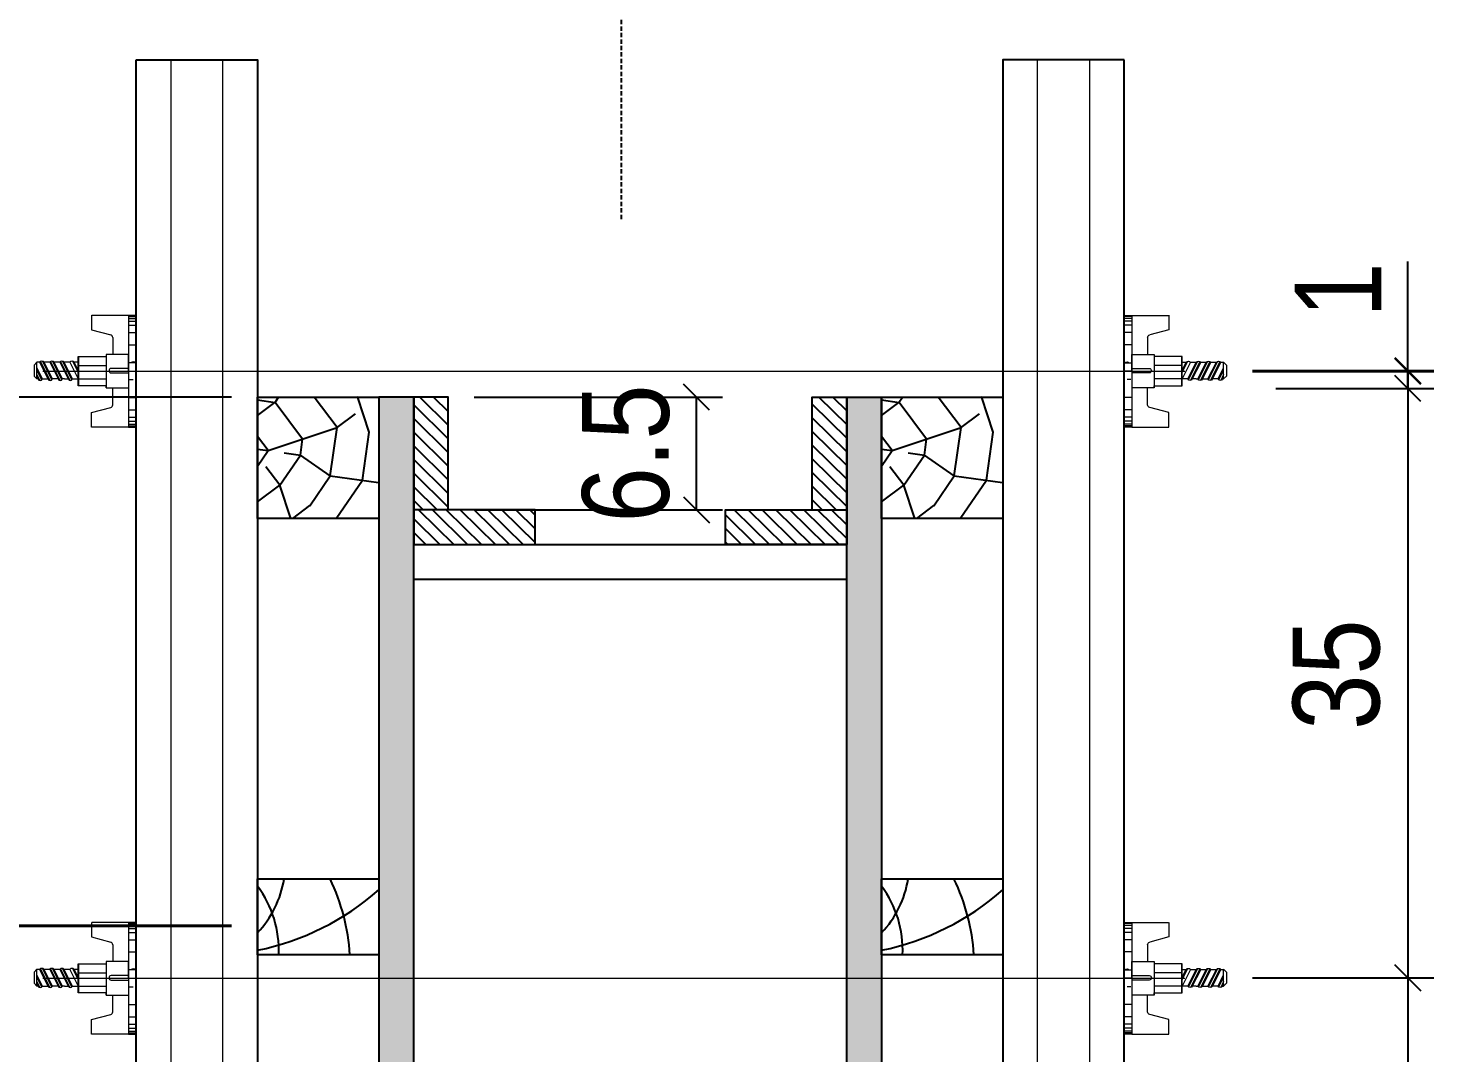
# Model space of a CAD drawing. Extents: x 13379 to 23315, y 867 to 16997.
# Drawn here: x 14569.6 to 14731.9, y 7398.6 to 7517 of the extents above; entities that cross this region are included whole.
import ezdxf
from ezdxf.enums import TextEntityAlignment as Align

# ---------------------------------------------------------------- set-up
doc = ezdxf.new("R2010")
doc.units = 0
doc.linetypes.add('HIDDEN', pattern=[0.375, 0.25, -0.125])
for name, color, linetype in [('1-2 PONTALETE', 7, 'Continuous'), ('COTA', 241, 'Continuous'), ('GRAVATA', 2, 'Continuous'), ('Painéis', 200, 'Continuous'), ('PONTALETE', 7, 'Continuous'), ('SARRAFO', 251, 'Continuous'), ('Texto de Titulo', 7, 'Continuous'), ('Texto Qtd Sarr', 242, 'Continuous')]:
    doc.layers.add(name, color=color, linetype=linetype)
doc.layers.add('Hachura', color=251, linetype='Continuous', lineweight=9)
doc.layers.add('Texto Seção', color=7, linetype='Continuous', lineweight=15)
doc.styles.add('COTA TECNICA 2X', font='techl___.ttf', dxfattribs={"height": 10})
doc.styles.add('ROMANS', font='romans.shx')
doc.dimstyles.new('SECAO PILAR', dxfattribs={"dimtxt": 10, "dimasz": 3, "dimexe": 3, "dimexo": 3, "dimgap": 3, "dimtad": 1, "dimdec": 1, "dimlfac": 0.5, "dimzin": 12, "dimdsep": 46, "dimtxsty": 'COTA TECNICA 2X', "dimblk1": 'OBLIQUE', "dimblk2": 'OBLIQUE', "dimsah": 1, "dimcen": 0.9, "dimclrd": 256, "dimclre": 256, "dimclrt": 256, "dimadec": 1, "dimazin": 3, "dimtfac": 1, "dimtdec": 1, "dimtmove": 0, "dimatfit": 3, "dimfxl": 1, "dimtolj": 1, "dimtzin": 12, "dimarcsym": 0})

# ---------------------------------------------------------------- blocks, each defined once
blk = doc.blocks.new('_Oblique')
at = {"color": 0, "linetype": 'ByBlock', "lineweight": -2}
blk.add_line((-0.5, -0.5), (0.5, 0.5), dxfattribs=at)
blk = doc.blocks.new('*D1093')
at = {"layer": 'COTA', "lineweight": -2, "transparency": 16777216}
for p, q in [((14593.11, 7474.35), (14515.83, 7474.35)), ((14518.83, 7474.35), (14518.83, 7352.32)), ((14593.11, 7352.32), (14515.83, 7352.32))]:
    blk.add_line(p, q, dxfattribs=at)
at = {"layer": 'Defpoints', "color": 0, "transparency": 16777216}
for p in [(14596.11, 7474.35), (14518.83, 7352.32), (14596.11, 7352.32)]:
    blk.add_point(p, dxfattribs=at)
at = {"layer": 'COTA', "lineweight": -2, "transparency": 16777216, "xscale": 3, "yscale": 3, "zscale": 3}
for p, rotation in [((14518.83, 7474.35), 90), ((14518.83, 7352.32), 270)]:
    blk.add_blockref('_Oblique', p, dxfattribs=dict(at, rotation=rotation))
at = {"layer": 'COTA', "transparency": 16777216, "insert": (14510.72, 7413.34), "char_height": 10, "attachment_point": 5, "rotation": 90, "style": 'COTA TECNICA 2X'}
blk.add_mtext('\\A1;61 - PAINEL', dxfattribs=at)
blk = doc.blocks.new('*D1094')
at = {"layer": 'COTA', "lineweight": -2, "transparency": 16777216}
for p, q in [((14728.89, 7477.42), (14728.89, 7490.01)), ((14710.94, 7477.42), (14731.89, 7477.42)), ((14728.89, 7475.35), (14728.89, 7477.42)), ((14713.65, 7475.35), (14731.89, 7475.35)), ((14728.89, 7475.35), (14728.89, 7472.35))]:
    blk.add_line(p, q, dxfattribs=at)
at = {"layer": 'Defpoints', "color": 0, "transparency": 16777216}
for p in [(14707.94, 7477.42), (14728.89, 7477.42), (14710.65, 7475.35)]:
    blk.add_point(p, dxfattribs=at)
at = {"layer": 'COTA', "lineweight": -2, "transparency": 16777216, "xscale": 3, "yscale": 3, "zscale": 3}
for p, rotation in [((14728.89, 7477.42), 270), ((14728.89, 7475.35), 90)]:
    blk.add_blockref('_Oblique', p, dxfattribs=dict(at, rotation=rotation))
at = {"layer": 'COTA', "transparency": 16777216, "insert": (14720.83, 7486.72), "char_height": 10, "attachment_point": 5, "rotation": 90, "style": 'COTA TECNICA 2X'}
blk.add_mtext('\\A1;1', dxfattribs=at)
blk = doc.blocks.new('C')
at = {"layer": 'Hachura', "color": 0}
for p, q in [((0.461, 3.155), (-0.003, 3.155)), ((0.461, 3.05), (-0.003, 3.05)), ((0.461, 2.881), (-0.003, 2.881)), ((0.461, 2.65), (-0.003, 2.65)), ((0, 3.224), (0, -3.224)), ((0.451, 3.224), (0, 3.224)), ((0, 2.747), (0, -1.16)), ((0.451, -3.225), (0.451, 3.224)), ((0.451, 3.224), (2.58, 3.224)), ((2.58, 3.224), (2.58, 2.385)), ((0.461, 2.228), (-0.003, 2.228)), ((1.354, 1.939), (1.354, 0.965)), ((2.58, 2.385), (1.475, 2.094)), ((0.461, 1.512), (0, 1.512)), ((1.741, 0.966), (0.451, 0.966)), ((1.741, -0.968), (1.741, 0.966)), ((1.741, 0.966), (1.741, 0.838)), ((1.741, 0.966), (1.741, 0.838)), ((1.741, 0.838), (3.354, 0.838)), ((3.32, 0.838), (3.32, -0.839)), ((3.354, 0.838), (3.354, -0.839)), ((0.388, 0.487), (0.172, 0.487)), ((1.451, 0.101), (0.451, 0.101)), ((3.354, 0.451), (1.741, 0.451)), ((3.676, 0.451), (3.354, 0.451)), ((3.837, -0.517), (3.354, 0.451)), ((3.354, 0.064), (3.67, -0.57)), ((3.676, 0.451), (4.16, -0.517)), ((3.716, 0.5), (4.251, -0.57)), ((4.371, -0.553), (3.83, 0.53)), ((4.151, 0.451), (3.934, 0.451)), ((4.418, -0.517), (3.934, 0.451)), ((4.151, 0.451), (4.256, 0.451)), ((4.256, 0.451), (4.74, -0.517)), ((4.296, 0.5), (4.831, -0.57)), ((4.952, -0.553), (4.41, 0.53)), ((4.514, 0.451), (4.837, 0.451)), ((4.998, -0.517), (4.514, 0.451)), ((4.837, 0.451), (5.321, -0.517)), ((4.876, 0.5), (5.412, -0.57)), ((5.532, -0.553), (4.991, 0.53)), ((5.579, -0.517), (5.095, 0.451)), ((5.417, 0.451), (5.095, 0.451)), ((5.579, -0.517), (5.095, 0.451)), ((5.417, 0.451), (5.74, -0.194)), ((5.457, 0.5), (5.74, -0.065)), ((5.74, 0.193), (5.571, 0.53)), ((5.74, 0.322), (5.675, 0.451)), ((5.675, 0.451), (5.74, 0.451)), ((5.739, 0.45), (5.9, 0.288)), ((5.739, 0.45), (5.739, -0.518)), ((5.9, -0.356), (5.9, 0.288)), ((0.451, -0.004), (0, -0.004)), ((0.075, -0.481), (0.292, -0.481)), ((0.292, -0.481), (0.397, -0.481)), ((0.451, -0.001), (0.451, -0.968)), ((0.451, -0.157), (1.451, -0.157)), ((0.451, -0.646), (0.451, -0.323)), ((0.451, -3.225), (0.451, -0.646)), ((3.354, -0.323), (1.741, -0.323)), ((3.354, -0.065), (3.579, -0.517)), ((3.354, -0.517), (3.579, -0.517)), ((3.837, -0.517), (4.16, -0.517)), ((4.418, -0.517), (4.74, -0.517)), ((4.634, -0.517), (4.74, -0.517)), ((4.998, -0.517), (5.321, -0.517)), ((5.579, -0.517), (5.74, -0.517)), ((5.739, -0.518), (5.9, -0.356)), ((5.739, -0.518), (5.739, -0.518)), ((0.461, -1.521), (-0.003, -1.521)), ((0.451, -0.968), (1.741, -0.968)), ((1.354, -1.94), (1.354, -0.968)), ((3.354, -0.839), (1.741, -0.839)), ((0.461, -2.228), (-0.003, -2.228)), ((2.58, -2.387), (1.475, -2.096)), ((2.58, -3.225), (2.58, -2.387)), ((0.461, -2.65), (-0.003, -2.65)), ((0.461, -2.881), (-0.003, -2.881)), ((0.461, -3.05), (-0.003, -3.05)), ((0.461, -3.155), (-0.003, -3.155)), ((0, -3.224), (2.568, -3.224))]:
    blk.add_line(p, q, dxfattribs=at)
for centre, radius, start, end in [((1.516, 1.939), 0.161, 104.74356, 180), ((1.445, -0.028), 0.129, 272.69497, 87.30503), ((3.805, 0.389), 0.143, 25.56881, 154.43119), ((4.385, 0.389), 0.143, 25.56881, 154.43119), ((4.966, 0.389), 0.143, 25.56881, 154.43119), ((5.546, 0.389), 0.143, 25.56881, 154.43119), ((0.166, -0.366), 0.174, 221.74404, 317.85924), ((3.708, -0.4), 0.174, 222.14076, 318.25596), ((4.289, -0.4), 0.174, 222.14076, 318.25596), ((4.869, -0.4), 0.174, 222.14076, 318.25596), ((5.45, -0.4), 0.174, 222.14076, 318.25596), ((5.61, -0.401), 0.174, 317.85924, 318.25596), ((1.516, -1.94), 0.161, 180, 255.25644)]:
    blk.add_arc(centre, radius, start, end, dxfattribs=at)
blk = doc.blocks.new('*D1096')
at = {"layer": 'COTA', "lineweight": -2, "transparency": 16777216}
for p, q in [((14593.11, 7474.35), (14547.58, 7474.35)), ((14550.58, 7413.34), (14550.58, 7474.35)), ((14593.11, 7413.34), (14547.58, 7413.34))]:
    blk.add_line(p, q, dxfattribs=at)
at = {"layer": 'Defpoints', "color": 0, "transparency": 16777216}
for p in [(14550.58, 7474.35), (14596.11, 7474.35), (14596.11, 7413.34)]:
    blk.add_point(p, dxfattribs=at)
at = {"layer": 'COTA', "lineweight": -2, "transparency": 16777216, "xscale": 3, "yscale": 3, "zscale": 3}
for p, rotation in [((14550.58, 7474.35), 90), ((14550.58, 7413.34), 270)]:
    blk.add_blockref('_Oblique', p, dxfattribs=dict(at, rotation=rotation))
at = {"layer": 'COTA', "transparency": 16777216, "insert": (14542.36, 7443.85), "char_height": 10, "attachment_point": 5, "rotation": 90, "style": 'COTA TECNICA 2X'}
blk.add_mtext('\\A1;30.5', dxfattribs=at)
blk = doc.blocks.new('*D1105')
at = {"layer": 'COTA', "lineweight": -2, "transparency": 16777216}
for p, q in [((14710.94, 7477.32), (14731.89, 7477.32)), ((14728.89, 7477.32), (14728.89, 7407.3)), ((14710.94, 7407.3), (14731.89, 7407.3))]:
    blk.add_line(p, q, dxfattribs=at)
at = {"layer": 'Defpoints', "color": 0, "transparency": 16777216}
for p in [(14707.94, 7477.32), (14707.94, 7407.3), (14728.89, 7407.3)]:
    blk.add_point(p, dxfattribs=at)
at = {"layer": 'COTA', "lineweight": -2, "transparency": 16777216, "xscale": 3, "yscale": 3, "zscale": 3}
for p, rotation in [((14728.89, 7477.32), 90), ((14728.89, 7407.3), 270)]:
    blk.add_blockref('_Oblique', p, dxfattribs=dict(at, rotation=rotation))
at = {"layer": 'COTA', "transparency": 16777216, "insert": (14720.67, 7442.31), "char_height": 10, "attachment_point": 5, "rotation": 90, "style": 'COTA TECNICA 2X'}
blk.add_mtext('\\A1;35', dxfattribs=at)
blk = doc.blocks.new('*D1106')
at = {"layer": 'COTA', "lineweight": -2, "transparency": 16777216}
for p, q in [((14710.94, 7407.3), (14731.89, 7407.3)), ((14728.89, 7407.3), (14728.89, 7349.32)), ((14710.8, 7349.32), (14731.89, 7349.32))]:
    blk.add_line(p, q, dxfattribs=at)
at = {"layer": 'Defpoints', "color": 0, "transparency": 16777216}
for p in [(14707.94, 7407.3), (14707.8, 7349.32), (14728.89, 7349.32)]:
    blk.add_point(p, dxfattribs=at)
at = {"layer": 'COTA', "lineweight": -2, "transparency": 16777216, "xscale": 3, "yscale": 3, "zscale": 3}
for p, rotation in [((14728.89, 7407.3), 90), ((14728.89, 7349.32), 270)]:
    blk.add_blockref('_Oblique', p, dxfattribs=dict(at, rotation=rotation))
at = {"layer": 'COTA', "transparency": 16777216, "insert": (14720.81, 7378.31), "char_height": 10, "attachment_point": 5, "rotation": 90, "style": 'COTA TECNICA 2X'}
blk.add_mtext('\\A1;29', dxfattribs=at)
blk = doc.blocks.new('*D1097')
at = {"layer": 'COTA', "lineweight": -2, "transparency": 16777216}
for p, q in [((14593.11, 7413.24), (14547.58, 7413.24)), ((14550.58, 7413.24), (14550.58, 7352.32)), ((14593.11, 7352.32), (14547.58, 7352.32))]:
    blk.add_line(p, q, dxfattribs=at)
at = {"layer": 'Defpoints', "color": 0, "transparency": 16777216}
for p in [(14596.11, 7413.24), (14550.58, 7352.32), (14596.11, 7352.32)]:
    blk.add_point(p, dxfattribs=at)
at = {"layer": 'COTA', "lineweight": -2, "transparency": 16777216, "xscale": 3, "yscale": 3, "zscale": 3}
for p, rotation in [((14550.58, 7413.24), 90), ((14550.58, 7352.32), 270)]:
    blk.add_blockref('_Oblique', p, dxfattribs=dict(at, rotation=rotation))
at = {"layer": 'COTA', "transparency": 16777216, "insert": (14542.36, 7382.78), "char_height": 10, "attachment_point": 5, "rotation": 90, "style": 'COTA TECNICA 2X'}
blk.add_mtext('\\A1;30.5', dxfattribs=at)
blk = doc.blocks.new('*D1099')
at = {"layer": 'COTA', "lineweight": -2, "transparency": 16777216}
for p, q in [((14621.13, 7474.35), (14649.76, 7474.35)), ((14646.76, 7461.34), (14646.76, 7474.35)), ((14621.13, 7461.34), (14649.76, 7461.34))]:
    blk.add_line(p, q, dxfattribs=at)
at = {"layer": 'Defpoints', "color": 0, "transparency": 16777216}
for p in [(14618.13, 7474.35), (14646.76, 7474.35), (14618.13, 7461.34)]:
    blk.add_point(p, dxfattribs=at)
at = {"layer": 'COTA', "lineweight": -2, "transparency": 16777216, "xscale": 3, "yscale": 3, "zscale": 3}
for p, rotation in [((14646.76, 7474.35), 90), ((14646.76, 7461.34), 270)]:
    blk.add_blockref('_Oblique', p, dxfattribs=dict(at, rotation=rotation))
at = {"layer": 'COTA', "transparency": 16777216, "insert": (14638.65, 7467.85), "char_height": 10, "attachment_point": 5, "rotation": 90, "style": 'COTA TECNICA 2X'}
blk.add_mtext('\\A1;6.5', dxfattribs=at)
blk = doc.blocks.new('titulo1')
at = {"layer": 'Defpoints', "color": 252, "linetype": 'HIDDEN', "ltscale": 2}
blk.add_line((0, 0), (0, 125), dxfattribs=at)
at = {"layer": 'Defpoints', "style": 'ROMANS', "oblique": 15}
blk.add_attdef('FOLHA', text='', height=10, dxfattribs=at).set_placement((0, 15.58), align=Align.MIDDLE_CENTER)
at = {"layer": 'Texto Qtd Sarr', "color": 3, "style": 'ROMANS', "oblique": 15}
for tag, height, p in [('TITULO', 17, (0, 71.45)), ('SEÇÃO', 12, (0, 41.55))]:
    blk.add_attdef(tag, text='', height=height, dxfattribs=at).set_placement(p, align=Align.MIDDLE_CENTER)

msp = doc.modelspace()

# ---------------------------------------------------------------- hatches: boundary and pattern name
at = {"layer": 'Hachura'}
h = msp.add_hatch(color=256, dxfattribs=at)
h.dxf.hatch_style = 1
h.paths.add_polyline_path([(14614.13, 7474.35), (14610.11, 7474.35), (14610.11, 7460.35), (14610.11, 7407.24), (14614.13, 7407.24)])
h.paths.add_polyline_path([(14614.13, 7407.24), (14610.11, 7407.24), (14610.11, 7352.32), (14614.13, 7352.32), (14614.13, 7369.33)])
h = msp.add_hatch(color=256, dxfattribs=at)
h.dxf.hatch_style = 1
h.paths.add_polyline_path([(14664.13, 7474.35), (14668.14, 7474.35), (14668.14, 7460.35), (14668.14, 7407.24), (14664.13, 7407.24)])
h.paths.add_polyline_path([(14664.13, 7407.24), (14668.14, 7407.24), (14668.14, 7352.32), (14664.13, 7352.32), (14664.13, 7369.33)])
at = {"layer": 'PONTALETE'}
h = msp.add_hatch(dxfattribs=at)
h.set_pattern_fill('TRONCO', color=1, scale=37.5, angle=-8, style=0, pattern_type=2)
h.set_pattern_definition([(352, (15958.758, 19108.83), (42.35404, 31.91606), [11.25, -26.25]), (352, (15959.02, 19110.687), (42.35404, 31.91606), [11.25, -26.25]), (352, (15961.397, 19114.14), (42.35404, 31.91606), [7.5, -30]), (352, (15963.776, 19117.59), (42.35404, 31.91606), [5.625, -31.875]), (352, (15964.298, 19121.305), (42.35404, 31.91606), [3.75, -33.75]), (352, (15955.536, 19126.324), (42.35404, 31.91606), [1.875, -9.375, 1.875, -24.375]), (352, (15961.367, 19127.398), (42.35404, 31.91606), [1.875, -15, 5.625, -15]), (352, (15969.055, 19128.21), (42.35404, 31.91606), [1.875, -1.875, 1.875, -31.875]), (352, (15967.46, 19130.33), (42.35404, 31.91606), [1.875, -35.625]), (352, (15966.125, 19134.303), (42.35404, 31.91606), [5.625, -31.875]), (352, (15966.647, 19138.016), (42.35404, 31.91606), [7.5, -30]), (352, (15965.31, 19141.99), (42.35404, 31.91606), [9.375, -11.25, 1.875, -15]), (82, (15947.326, 19121.797), (-31.91606, 42.35404), [1.875, -3.75, 9.375, -22.5]), (82, (15949.705, 19125.25), (-31.91606, 42.35404), [1.875, -1.875, 5.625, -28.125]), (82, (15953.65, 19139.843), (-31.91606, 42.35404), [3.75, -33.75]), (82, (15953.42, 19124.728), (-31.91606, 42.35404), [7.5, -11.25, 1.875, -16.875]), (82, (15958.146, 19144.89), (-31.91606, 42.35404), [1.875, -35.625]), (82, (15957.393, 19126.063), (-31.91606, 42.35404), [5.625, -31.875]), (82, (15961.367, 19127.398), (-31.91606, 42.35404), [3.75, -33.75]), (82, (15965.08, 19126.876), (-31.91606, 42.35404), [1.875, -5.625, 5.625, -24.375]), (82, (15967.2, 19128.47), (-31.91606, 42.35404), [1.875, -35.625]), (82, (15968.01, 19120.783), (-31.91606, 42.35404), [5.25, -32.25]), (82, (15968.824, 19113.095), (-31.91606, 42.35404), [3.75, -33.75]), (82, (15974.626, 19127.428), (-31.91606, 42.35404), [1.875, -35.625]), (82, (15978.078, 19125.05), (-31.91606, 42.35404), [5.625, -31.875]), (82, (15981.79, 19124.527), (-31.91606, 42.35404), [5.625, -31.875]), (37, (15974.134, 19110.456), (5.21899, 37.13505), [2.651625, -2.651625, 2.651625, -45.078134]), (37, (15968.011, 19120.783), (5.21899, 37.13505), [5.30325, -47.72976]), (37, (15955.767, 19141.439), (5.21899, 37.13505), [5.30325, -47.72976]), (37, (15961.89, 19131.11), (5.21899, 37.13505), [5.30325, -47.72976]), (37, (15962.702, 19123.423), (5.21899, 37.13505), [5.30325, -47.72976]), (37, (15972.8, 19114.43), (5.21899, 37.13505), [5.30325, -47.72976]), (37, (15969.346, 19116.81), (5.21899, 37.13505), [7.95495, -45.07806]), (37, (15960.554, 19135.085), (5.21899, 37.13505), [2.65162, -50.38138]), (37, (15959.22, 19139.06), (5.21899, 37.13505), [2.65162, -50.38138]), (37, (15974.074, 19136.972), (5.21899, 37.13505), [2.65162, -50.38138]), (37, (15956.61, 19120.492), (5.21899, 37.13505), [2.65162, -50.38138]), (37, (15978.86, 19130.62), (5.21899, 37.13505), [2.65162, -50.38138]), (37, (15965.342, 19128.732), (5.21899, 37.13505), [2.65162, -50.38138]), (37, (15969.577, 19131.924), (5.21899, 37.13505), [2.65162, -50.38138]), (127, (15966.677, 19124.758), (-37.13505, 5.21899), [2.651625, -2.651625, 7.95495, -39.77481]), (127, (15972.247, 19123.975), (-37.13505, 5.21899), [2.65162, -50.38138]), (127, (15970.42, 19110.978), (-37.13505, 5.21899), [2.65162, -50.38138]), (127, (15964.298, 19121.305), (-37.13505, 5.21899), [2.65162, -50.38138]), (127, (15970.912, 19127.95), (-37.13505, 5.21899), [2.65162, -50.38138]), (127, (15960.324, 19119.97), (-37.13505, 5.21899), [2.65162, -50.38138]), (127, (15975.178, 19117.883), (-37.13505, 5.21899), [2.65162, -50.38138]), (127, (15947.617, 19110.396), (-37.13505, 5.21899), [2.65162, -50.38138]), (127, (15949.735, 19111.991), (-37.13505, 5.21899), [5.30325, -47.72976]), (127, (15951.853, 19113.587), (-37.13505, 5.21899), [5.30325, -47.72976]), (127, (15955.566, 19113.065), (-37.13505, 5.21899), [5.30325, -47.72976]), (127, (15957.945, 19116.518), (-37.13505, 5.21899), [5.30325, -47.72976]), (127, (15974.886, 19129.284), (-37.13505, 5.21899), [5.30325, -47.72976]), (127, (15979.704, 19109.673), (-37.13505, 5.21899), [5.30325, -47.72976]), (127, (15985.736, 19139.12), (-37.13505, 5.21899), [5.30325, -47.72976]), (127, (15985.214, 19135.407), (-37.13505, 5.21899), [5.30325, -47.72976]), (127, (15981.24, 19134.072), (-37.13505, 5.21899), [5.30325, -47.72976]), (127, (15955.245, 19137.725), (-37.13505, 5.21899), [7.95495, -45.07806]), (127, (15978.86, 19130.62), (-37.13505, 5.21899), [7.95495, -45.07806]), (18.56505, (15960.002, 19144.63), (37.135053, -5.218991), [4.1925, -79.66005]), (18.56505, (15957.393, 19126.063), (37.135053, -5.218991), [4.1925, -79.66005]), (18.56505, (15962.672, 19136.681), (37.135053, -5.218991), [4.1925, -79.66005]), (18.56505, (15970.16, 19109.121), (37.135053, -5.218991), [4.1925, -79.66005]), (18.56505, (15968.824, 19113.095), (37.135053, -5.218991), [4.1925, -79.66005]), (18.56505, (15958.728, 19122.088), (37.135053, -5.218991), [4.1925, -79.66005]), (18.56505, (15961.337, 19140.656), (37.135053, -5.218991), [4.1925, -79.66005]), (18.56505, (15970.912, 19127.95), (37.135053, -5.218991), [8.385, -75.46755]), (55.43495, (15971.695, 19133.52), (5.218991, 37.135053), [4.1925, -79.66005]), (55.43495, (15975.7, 19121.596), (5.218991, 37.135053), [4.1925, -79.66005]), (55.43495, (15958.176, 19131.633), (5.218991, 37.135053), [4.1925, -79.66005]), (55.43495, (15951.01, 19134.533), (5.218991, 37.135053), [4.1925, -79.66005]), (55.43495, (15972.247, 19123.975), (5.218991, 37.135053), [4.1925, -79.66005]), (55.43495, (15968.533, 19124.497), (5.218991, 37.135053), [4.1925, -79.66005]), (55.43495, (15954.462, 19132.155), (5.218991, 37.135053), [8.385, -75.46755]), (55.43495, (15980.487, 19115.243), (5.218991, 37.135053), [8.385, -75.46755]), (55.43495, (15977.034, 19117.622), (5.218991, 37.135053), [8.385, -75.46755]), (108.56505, (15946.543, 19116.227), (5.218991, 37.135053), [4.1925, -79.66005]), (108.56505, (15949.414, 19136.651), (5.218991, 37.135053), [4.1925, -79.66005]), (108.56505, (15953.188, 19109.613), (5.218991, 37.135053), [4.1925, -79.66005]), (108.56505, (15954.171, 19143.556), (5.218991, 37.135053), [4.1925, -79.66005]), (108.56505, (15954.753, 19120.753), (5.218991, 37.135053), [4.1925, -79.66005]), (108.56505, (15962.702, 19123.423), (5.218991, 37.135053), [4.1925, -79.66005]), (108.56505, (15967.46, 19130.328), (5.218991, 37.135053), [4.1925, -79.66005]), (108.56505, (15948.661, 19117.823), (5.219004, 37.135057), [4.1925, -79.66005]), (108.56505, (15958.728, 19122.088), (5.218991, 37.135053), [4.1925, -79.66005]), (108.56505, (15969.346, 19116.809), (5.218991, 37.135053), [4.1925, -79.66005]), (108.56505, (15973.582, 19120), (5.218991, 37.135053), [4.1925, -79.66005]), (108.56505, (15982.574, 19130.097), (5.218991, 37.135053), [4.1925, -79.66005]), (108.56505, (15956.289, 19145.152), (5.218991, 37.135053), [4.1925, -79.66005]), (108.56505, (15950.458, 19144.078), (5.218991, 37.135053), [8.385, -75.46755]), (108.56505, (15952.375, 19117.3), (5.218991, 37.135053), [8.385, -75.46755]), (145.43495, (15946.021, 19112.513), (-37.135053, 5.218991), [4.1925, -79.66005]), (145.43495, (15977.325, 19106.22), (-37.135053, 5.218991), [4.1925, -79.66005]), (145.43495, (15978.078, 19125.049), (-37.135053, 5.218991), [4.1925, -79.66005]), (145.43495, (15961.397, 19114.14), (-37.135053, 5.218991), [4.1925, -79.66005]), (145.43495, (15959.019, 19110.687), (-37.135053, 5.218991), [4.1925, -79.66005]), (145.43495, (15963.776, 19117.592), (-37.135053, 5.218991), [4.1925, -79.66005]), (145.43495, (15978.048, 19138.307), (-37.135053, 5.218991), [4.1925, -79.66005]), (145.43495, (15982.022, 19139.642), (-37.135053, 5.218991), [8.385, -75.46755])])
h.paths.add_polyline_path([(14596.11, 7474.35), (14596.11, 7460.35), (14610.11, 7460.35), (14610.11, 7474.35)])
h = msp.add_hatch(dxfattribs=at)
h.set_pattern_fill('TRONCO', color=1, scale=37.5, angle=-8, style=0, pattern_type=2)
h.set_pattern_definition([(352, (16030.786, 19108.83), (42.35404, 31.91606), [11.25, -26.25]), (352, (16031.047, 19110.687), (42.35404, 31.91606), [11.25, -26.25]), (352, (16033.426, 19114.14), (42.35404, 31.91606), [7.5, -30]), (352, (16035.804, 19117.59), (42.35404, 31.91606), [5.625, -31.875]), (352, (16036.326, 19121.305), (42.35404, 31.91606), [3.75, -33.75]), (352, (16027.564, 19126.324), (42.35404, 31.91606), [1.875, -9.375, 1.875, -24.375]), (352, (16033.395, 19127.398), (42.35404, 31.91606), [1.875, -15, 5.625, -15]), (352, (16041.083, 19128.21), (42.35404, 31.91606), [1.875, -1.875, 1.875, -31.875]), (352, (16039.488, 19130.33), (42.35404, 31.91606), [1.875, -35.625]), (352, (16038.153, 19134.303), (42.35404, 31.91606), [5.625, -31.875]), (352, (16038.675, 19138.016), (42.35404, 31.91606), [7.5, -30]), (352, (16037.34, 19141.99), (42.35404, 31.91606), [9.375, -11.25, 1.875, -15]), (82, (16019.354, 19121.797), (-31.91606, 42.35404), [1.875, -3.75, 9.375, -22.5]), (82, (16021.733, 19125.25), (-31.91606, 42.35404), [1.875, -1.875, 5.625, -28.125]), (82, (16025.677, 19139.843), (-31.91606, 42.35404), [3.75, -33.75]), (82, (16025.447, 19124.728), (-31.91606, 42.35404), [7.5, -11.25, 1.875, -16.875]), (82, (16030.174, 19144.89), (-31.91606, 42.35404), [1.875, -35.625]), (82, (16029.42, 19126.063), (-31.91606, 42.35404), [5.625, -31.875]), (82, (16033.395, 19127.398), (-31.91606, 42.35404), [3.75, -33.75]), (82, (16037.11, 19126.876), (-31.91606, 42.35404), [1.875, -5.625, 5.625, -24.375]), (82, (16039.227, 19128.47), (-31.91606, 42.35404), [1.875, -35.625]), (82, (16040.04, 19120.783), (-31.91606, 42.35404), [5.25, -32.25]), (82, (16040.853, 19113.095), (-31.91606, 42.35404), [3.75, -33.75]), (82, (16046.654, 19127.428), (-31.91606, 42.35404), [1.875, -35.625]), (82, (16050.106, 19125.05), (-31.91606, 42.35404), [5.625, -31.875]), (82, (16053.82, 19124.527), (-31.91606, 42.35404), [5.625, -31.875]), (37, (16046.162, 19110.456), (5.21899, 37.13505), [2.651625, -2.651625, 2.651625, -45.078134]), (37, (16040.04, 19120.783), (5.21899, 37.13505), [5.30325, -47.72976]), (37, (16027.795, 19141.439), (5.21899, 37.13505), [5.30325, -47.72976]), (37, (16033.917, 19131.11), (5.21899, 37.13505), [5.30325, -47.72976]), (37, (16034.73, 19123.423), (5.21899, 37.13505), [5.30325, -47.72976]), (37, (16044.827, 19114.43), (5.21899, 37.13505), [5.30325, -47.72976]), (37, (16041.374, 19116.81), (5.21899, 37.13505), [7.95495, -45.07806]), (37, (16032.583, 19135.085), (5.21899, 37.13505), [2.65162, -50.38138]), (37, (16031.248, 19139.06), (5.21899, 37.13505), [2.65162, -50.38138]), (37, (16046.102, 19136.972), (5.21899, 37.13505), [2.65162, -50.38138]), (37, (16028.638, 19120.492), (5.21899, 37.13505), [2.65162, -50.38138]), (37, (16050.89, 19130.62), (5.21899, 37.13505), [2.65162, -50.38138]), (37, (16037.37, 19128.732), (5.21899, 37.13505), [2.65162, -50.38138]), (37, (16041.605, 19131.924), (5.21899, 37.13505), [2.65162, -50.38138]), (127, (16038.705, 19124.758), (-37.13505, 5.21899), [2.651625, -2.651625, 7.95495, -39.77481]), (127, (16044.275, 19123.975), (-37.13505, 5.21899), [2.65162, -50.38138]), (127, (16042.448, 19110.978), (-37.13505, 5.21899), [2.65162, -50.38138]), (127, (16036.326, 19121.305), (-37.13505, 5.21899), [2.65162, -50.38138]), (127, (16042.94, 19127.95), (-37.13505, 5.21899), [2.65162, -50.38138]), (127, (16032.352, 19119.97), (-37.13505, 5.21899), [2.65162, -50.38138]), (127, (16047.206, 19117.883), (-37.13505, 5.21899), [2.65162, -50.38138]), (127, (16019.645, 19110.396), (-37.13505, 5.21899), [2.65162, -50.38138]), (127, (16021.763, 19111.991), (-37.13505, 5.21899), [5.30325, -47.72976]), (127, (16023.88, 19113.587), (-37.13505, 5.21899), [5.30325, -47.72976]), (127, (16027.594, 19113.065), (-37.13505, 5.21899), [5.30325, -47.72976]), (127, (16029.973, 19116.518), (-37.13505, 5.21899), [5.30325, -47.72976]), (127, (16046.915, 19129.284), (-37.13505, 5.21899), [5.30325, -47.72976]), (127, (16051.732, 19109.673), (-37.13505, 5.21899), [5.30325, -47.72976]), (127, (16057.764, 19139.12), (-37.13505, 5.21899), [5.30325, -47.72976]), (127, (16057.242, 19135.407), (-37.13505, 5.21899), [5.30325, -47.72976]), (127, (16053.268, 19134.072), (-37.13505, 5.21899), [5.30325, -47.72976]), (127, (16027.273, 19137.725), (-37.13505, 5.21899), [7.95495, -45.07806]), (127, (16050.89, 19130.62), (-37.13505, 5.21899), [7.95495, -45.07806]), (18.56505, (16032.03, 19144.63), (37.135053, -5.218991), [4.1925, -79.66005]), (18.56505, (16029.421, 19126.063), (37.135053, -5.218991), [4.1925, -79.66005]), (18.56505, (16034.7, 19136.681), (37.135053, -5.218991), [4.1925, -79.66005]), (18.56505, (16042.187, 19109.121), (37.135053, -5.218991), [4.1925, -79.66005]), (18.56505, (16040.853, 19113.095), (37.135053, -5.218991), [4.1925, -79.66005]), (18.56505, (16030.756, 19122.088), (37.135053, -5.218991), [4.1925, -79.66005]), (18.56505, (16033.365, 19140.656), (37.135053, -5.218991), [4.1925, -79.66005]), (18.56505, (16042.94, 19127.95), (37.135053, -5.218991), [8.385, -75.46755]), (55.43495, (16043.723, 19133.52), (5.218991, 37.135053), [4.1925, -79.66005]), (55.43495, (16047.728, 19121.596), (5.218991, 37.135053), [4.1925, -79.66005]), (55.43495, (16030.204, 19131.633), (5.218991, 37.135053), [4.1925, -79.66005]), (55.43495, (16023.038, 19134.533), (5.218991, 37.135053), [4.1925, -79.66005]), (55.43495, (16044.275, 19123.975), (5.218991, 37.135053), [4.1925, -79.66005]), (55.43495, (16040.562, 19124.497), (5.218991, 37.135053), [4.1925, -79.66005]), (55.43495, (16026.49, 19132.155), (5.218991, 37.135053), [8.385, -75.46755]), (55.43495, (16052.515, 19115.243), (5.218991, 37.135053), [8.385, -75.46755]), (55.43495, (16049.062, 19117.622), (5.218991, 37.135053), [8.385, -75.46755]), (108.56505, (16018.572, 19116.227), (5.218991, 37.135053), [4.1925, -79.66005]), (108.56505, (16021.442, 19136.651), (5.218991, 37.135053), [4.1925, -79.66005]), (108.56505, (16025.216, 19109.613), (5.218991, 37.135053), [4.1925, -79.66005]), (108.56505, (16026.2, 19143.556), (5.218991, 37.135053), [4.1925, -79.66005]), (108.56505, (16026.781, 19120.753), (5.218991, 37.135053), [4.1925, -79.66005]), (108.56505, (16034.73, 19123.423), (5.218991, 37.135053), [4.1925, -79.66005]), (108.56505, (16039.488, 19130.328), (5.218991, 37.135053), [4.1925, -79.66005]), (108.56505, (16020.69, 19117.823), (5.219004, 37.135057), [4.1925, -79.66005]), (108.56505, (16030.756, 19122.088), (5.218991, 37.135053), [4.1925, -79.66005]), (108.56505, (16041.374, 19116.809), (5.218991, 37.135053), [4.1925, -79.66005]), (108.56505, (16045.61, 19120), (5.218991, 37.135053), [4.1925, -79.66005]), (108.56505, (16054.603, 19130.097), (5.218991, 37.135053), [4.1925, -79.66005]), (108.56505, (16028.317, 19145.152), (5.218991, 37.135053), [4.1925, -79.66005]), (108.56505, (16022.486, 19144.078), (5.218991, 37.135053), [8.385, -75.46755]), (108.56505, (16024.403, 19117.3), (5.218991, 37.135053), [8.385, -75.46755]), (145.43495, (16018.05, 19112.513), (-37.135053, 5.218991), [4.1925, -79.66005]), (145.43495, (16049.353, 19106.22), (-37.135053, 5.218991), [4.1925, -79.66005]), (145.43495, (16050.106, 19125.049), (-37.135053, 5.218991), [4.1925, -79.66005]), (145.43495, (16033.426, 19114.14), (-37.135053, 5.218991), [4.1925, -79.66005]), (145.43495, (16031.047, 19110.687), (-37.135053, 5.218991), [4.1925, -79.66005]), (145.43495, (16035.804, 19117.592), (-37.135053, 5.218991), [4.1925, -79.66005]), (145.43495, (16050.076, 19138.307), (-37.135053, 5.218991), [4.1925, -79.66005]), (145.43495, (16054.05, 19139.642), (-37.135053, 5.218991), [8.385, -75.46755])])
h.paths.add_polyline_path([(14668.14, 7474.35), (14668.14, 7460.35), (14682.14, 7460.35), (14682.14, 7474.35)])
at = {"layer": 'SARRAFO'}
h = msp.add_hatch(dxfattribs=at)
h.set_pattern_fill('ANSI31', color=256, scale=9, angle=-89.5, style=0)
h.set_pattern_definition([(315.5, (-19047.413, 104315.9247), (0.788522922, 0.802406755), [])])
h.paths.add_polyline_path([(14618.13, 7474.35), (14614.13, 7474.35), (14614.13, 7461.34), (14618.13, 7461.34)])
h = msp.add_hatch(dxfattribs=at)
h.set_pattern_fill('ANSI31', color=256, scale=9, angle=-89.5, style=0)
h.set_pattern_definition([(315.5, (-19025.413, 104315.9247), (0.788522922, 0.802406755), [])])
h.paths.add_polyline_path([(14664.13, 7474.35), (14660.13, 7474.35), (14660.13, 7461.34), (14664.13, 7461.34)])
h = msp.add_hatch(dxfattribs=at)
h.set_pattern_fill('ANSI31', color=256, scale=9, angle=-89.5, style=0)
h.set_pattern_definition([(315.5, (-19101.4581, 123112.975), (0.788522922, 0.802406755), [])])
h.paths.add_polyline_path([(14614.13, 7457.34), (14614.13, 7461.34), (14628.14, 7461.34), (14628.14, 7457.34)])
h = msp.add_hatch(dxfattribs=at)
h.set_pattern_fill('ANSI31', color=256, scale=9, angle=-89.5, style=0)
h.set_pattern_definition([(315.5, (-19079.4581, 123112.975), (0.788522922, 0.802406755), [])])
h.paths.add_polyline_path([(14664.13, 7457.34), (14664.13, 7461.34), (14650.11, 7461.34), (14650.11, 7457.34)])

# ---------------------------------------------------------------- linework, layer by layer
at = {"layer": '1-2 PONTALETE', "color": 1}
for centre, radius, start, end in [((14587.58, 7420.56), 11.74, 316.6479, 350.9173), ((14586.24, 7410.51), 12.32, 357.4574, 36.7023), ((14583.5, 7408.52), 23.32, 3.5441, 25.9137), ((14659.61, 7420.56), 11.74, 316.6479, 350.9173), ((14658.26, 7410.51), 12.32, 357.4574, 36.7023), ((14655.52, 7408.52), 23.32, 3.5441, 25.9137)]:
    msp.add_arc(centre, radius, start, end, dxfattribs=at)
at = {"layer": 'GRAVATA', "color": 1}
for points in [[(14582.11, 7513.31), (14596.11, 7513.31), (14596.11, 7312.96), (14582.11, 7312.96)], [(14696.14, 7513.31), (14682.14, 7513.31), (14682.14, 7312.96), (14696.14, 7312.96)]]:
    msp.add_lwpolyline(points, close=True, dxfattribs=at)
at = {"layer": 'Hachura'}
for p, q in [((14586.11, 7513.31), (14586.11, 7312.96)), ((14592.11, 7312.96), (14592.11, 7513.31)), ((14686.14, 7312.96), (14686.14, 7513.31)), ((14692.14, 7513.31), (14692.14, 7312.96)), ((14571.31, 7477.36), (14703.14, 7477.36)), ((14571.31, 7407.24), (14703.14, 7407.25))]:
    msp.add_line(p, q, dxfattribs=at)
at = {"layer": 'Painéis'}
for p, q in [((14614.13, 7457.34), (14664.13, 7457.34)), ((14614.13, 7453.34), (14664.13, 7453.34))]:
    msp.add_line(p, q, dxfattribs=at)
for points in [[(14610.11, 7352.32), (14614.13, 7352.32), (14614.13, 7474.35), (14610.11, 7474.35)], [(14668.14, 7352.32), (14664.13, 7352.32), (14664.13, 7474.35), (14668.14, 7474.35)]]:
    msp.add_lwpolyline(points, close=True, dxfattribs=at)
at = {"layer": 'PONTALETE', "color": 1}
for points in [[(14610.11, 7474.35), (14610.11, 7460.35), (14596.11, 7460.35), (14596.11, 7474.35)], [(14682.14, 7474.35), (14682.14, 7460.35), (14668.14, 7460.35), (14668.14, 7474.35)], [(14610.11, 7418.71), (14610.11, 7409.96), (14596.11, 7409.96), (14596.11, 7418.71)], [(14682.14, 7418.71), (14682.14, 7409.96), (14668.14, 7409.96), (14668.14, 7418.71)]]:
    msp.add_lwpolyline(points, close=True, dxfattribs=at)
for centre in [(14589.98, 7440.27), (14662.01, 7440.27)]:
    msp.add_arc(centre, 30.42, 281.6357, 311.4455, dxfattribs=at)
at = {"layer": 'SARRAFO'}
for points in [[(14614.13, 7474.35), (14614.13, 7457.34), (14628.14, 7457.34), (14628.14, 7461.34), (14614.13, 7461.34)], [(14618.13, 7461.34), (14618.13, 7474.35), (14614.13, 7474.35)], [(14664.13, 7474.35), (14664.13, 7457.34), (14650.11, 7457.34), (14650.11, 7461.34), (14664.13, 7461.34)], [(14660.13, 7461.34), (14660.13, 7474.35), (14664.13, 7474.35)]]:
    msp.add_lwpolyline(points, dxfattribs=at)

# ---------------------------------------------------------------- block references
at = {"layer": 'Hachura', "linetype": 'Continuous', "yscale": 2, "zscale": 2, "rotation": 180}
for p, xscale in [((14582.11, 7477.35), 2), ((14696.14, 7477.35), -2), ((14582.11, 7407.24), 2), ((14696.14, 7407.24), -2)]:
    msp.add_blockref('C', p, dxfattribs=dict(at, xscale=xscale))
at = {"layer": 'Texto Seção'}
ref = msp.add_blockref('titulo1', (14638.13, 7494.92), dxfattribs=at)
ref.add_attrib('TITULO', 'P220', dxfattribs={"layer": 'Texto de Titulo', "color": 7, "height": 17, "style": 'ROMANS', "width": 1.1}).set_placement((14638.13, 7582.42), align=Align.MIDDLE_CENTER)
ref.add_attrib('SEÇÃO', '25x40', dxfattribs={"layer": 'Texto de Titulo', "color": 7, "height": 12, "style": 'ROMANS', "width": 1.1}).set_placement((14638.13, 7552.42), align=Align.MIDDLE_CENTER)

# ---------------------------------------------------------------- dimensions: what is measured, and where the dimension line sits
at = {"layer": 'COTA'}
for base, p1, p2, picture, middle in [((14728.89, 7477.42), (14710.65, 7475.35), (14707.94, 7477.42), '*D1094', (14720.83, 7486.72)), ((14728.89, 7407.3), (14707.94, 7477.32), (14707.94, 7407.3), '*D1105', (14720.67, 7442.31)), ((14550.58, 7474.35), (14596.11, 7413.34), (14596.11, 7474.35), '*D1096', (14542.36, 7443.85)), ((14550.58, 7352.32), (14596.11, 7413.24), (14596.11, 7352.32), '*D1097', (14542.36, 7382.78)), ((14728.89, 7349.32), (14707.94, 7407.3), (14707.8, 7349.32), '*D1106', (14720.81, 7378.31))]:
    dim = msp.add_linear_dim(base=base, p1=p1, p2=p2, angle=270, dimstyle='SECAO PILAR', dxfattribs=at)
    dim.commit()
    dim.dimension.update_dxf_attribs({"geometry": picture, "text_midpoint": middle})
dim = msp.add_linear_dim(base=(14646.76, 7474.35), p1=(14618.13, 7461.34), p2=(14618.13, 7474.35), angle=90, dimstyle='SECAO PILAR', dxfattribs=at)
dim.commit()
dim.dimension.update_dxf_attribs({"geometry": '*D1099', "text_midpoint": (14646.76, 7467.85), "dimtype": 161})
dim = msp.add_linear_dim(base=(14518.83, 7352.32), p1=(14596.11, 7474.35), p2=(14596.11, 7352.32), angle=270, text='<> - PAINEL', dimstyle='SECAO PILAR', dxfattribs=at)
dim.commit()
dim.dimension.update_dxf_attribs({"geometry": '*D1093', "text_midpoint": (14510.72, 7413.34)})

doc.saveas('drawing.dxf')
